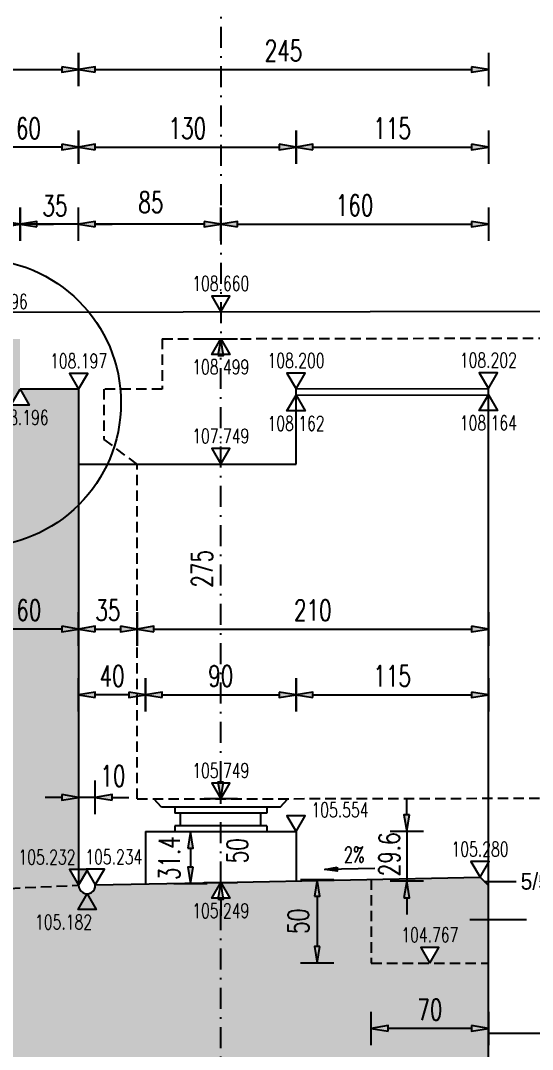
# Model space of a CAD drawing. Extents: x 4294 to 9958, y 64482 to 68154.
# Drawn here: x 7228 to 7534, y 67177 to 67792 of the extents above; entities that cross this region are included whole.
import ezdxf
from ezdxf.enums import TextEntityAlignment as Align

# ---------------------------------------------------------------- set-up
doc = ezdxf.new("R2010")
doc.units = 0
doc.header["$LTSCALE"] = 50
doc.header["$PDMODE"] = 34
doc.header["$PDSIZE"] = 5
doc.linetypes.add('CENTER', pattern=[0.47, 0.25, -0.1, 0.02, -0.1])
doc.linetypes.add('HIDDEN2', pattern=[0.1875, 0.125, -0.0625])
doc.layers.get('DEFPOINTS').update_dxf_attribs({"linetype": 'CONTINUOUS'})
for name, color, linetype in [('BETON', 7, 'CONTINUOUS'), ('BETON tan', 40, 'CONTINUOUS'), ('BETON TANKO', 40, 'CONTINUOUS'), ('KOTE', 4, 'CONTINUOUS'), ('Ležajevi', 9, 'CONTINUOUS'), ('NEVIDLJIVO', 9, 'HIDDEN2'), ('OSI', 2, 'CENTER'), ('POM', 9, 'CONTINUOUS'), ('TANKO', 8, 'CONTINUOUS'), ('TEKST', 7, 'CONTINUOUS')]:
    doc.layers.add(name, color=color, linetype=linetype)
doc.styles.add('KOTE', font='romans.shx', dxfattribs={"width": 0.7})
doc.styles.get("Standard").update_dxf_attribs({"font": 'romans.shx', "width": 0.9})
doc.dimstyles.new('M50', dxfattribs={"dimscale": 100, "dimtxt": 0.125, "dimasz": 0.1, "dimexe": 0.4, "dimexo": 2, "dimgap": 0.05, "dimtad": 1, "dimdec": 1, "dimrnd": 0.01, "dimdsep": 46, "dimtxsty": 'KOTE', "dimblk1": 'S', "dimblk2": 'S', "dimsah": 1, "dimcen": 0.4, "dimdle": 0.4, "dimse1": 1, "dimse2": 1, "dimclrd": 8, "dimclre": 251, "dimclrt": 4, "dimadec": 0, "dimazin": 0, "dimtfac": 1, "dimtdec": 1, "dimtmove": 2, "dimatfit": 3, "dimldrblk": 'S', "dimfxl": 0, "dimtvp": 1, "dimtolj": 1, "dimtzin": 4, "dimarcsym": 0})

# ---------------------------------------------------------------- blocks, each defined once
blk = doc.blocks.new('S')
at = {"layer": 'KOTE', "color": 9}
blk.add_line((0, 1), (0, -1), dxfattribs=at)
blk.add_lwpolyline([(-1, 0.167), (-1, -0.167), (0, 0)], close=True, dxfattribs=at)
at = {"layer": 'KOTE', "color": 9, "linetype": 'ByBlock'}
blk.add_solid([(-1, 0.167), (-1, -0.167), (0, 0)], dxfattribs=at)
blk = doc.blocks.new('*D230')
at = {"layer": 'DEFPOINTS', "color": 0}
for p in [(7347.55, 67327.07), (7447.55, 67027.07), (7702.31, 67027.07)]:
    blk.add_point(p, dxfattribs=at)
at = {"layer": 'POM', "color": 8, "lineweight": -2}
blk.add_line((7702.31, 67317.07), (7702.31, 67037.07), dxfattribs=at)
at = {"layer": 'POM', "color": 8, "lineweight": -2, "xscale": 10, "yscale": 10, "zscale": 10}
for p, rotation in [((7702.31, 67327.07), 90), ((7702.31, 67027.07), 270)]:
    blk.add_blockref('S', p, dxfattribs=dict(at, rotation=rotation))
at = {"layer": 'POM', "color": 4, "insert": (7691.06, 67177.07), "char_height": 12.5, "attachment_point": 5, "rotation": 90, "style": 'KOTE'}
blk.add_mtext('\\A1;300', dxfattribs=at)
blk = doc.blocks.new('*D353')
at = {"layer": 'DEFPOINTS', "color": 0}
for p in [(7502.55, 67280.17), (7746.75, 67280.17), (7607.55, 67187.07)]:
    blk.add_point(p, dxfattribs=at)
at = {"layer": 'POM', "color": 8, "lineweight": -2}
blk.add_line((7746.75, 67197.07), (7746.75, 67270.17), dxfattribs=at)
at = {"layer": 'POM', "color": 8, "lineweight": -2, "xscale": 10, "yscale": 10, "zscale": 10}
for p, rotation in [((7746.75, 67280.17), 90), ((7746.75, 67187.07), 270)]:
    blk.add_blockref('S', p, dxfattribs=dict(at, rotation=rotation))
at = {"layer": 'POM', "color": 4, "insert": (7735.5, 67233.62), "char_height": 12.5, "attachment_point": 5, "rotation": 90, "style": 'KOTE'}
blk.add_mtext('\\A1;93.1', dxfattribs=at)
blk = doc.blocks.new('*D354')
at = {"layer": 'DEFPOINTS', "color": 0}
for p in [(7507.55, 67568.59), (7746.75, 67568.59), (7502.55, 67280.17)]:
    blk.add_point(p, dxfattribs=at)
at = {"layer": 'POM', "color": 8, "lineweight": -2}
blk.add_line((7746.75, 67290.17), (7746.75, 67558.59), dxfattribs=at)
at = {"layer": 'POM', "color": 8, "lineweight": -2, "xscale": 10, "yscale": 10, "zscale": 10}
for p, rotation in [((7746.75, 67568.59), 90), ((7746.75, 67280.17), 270)]:
    blk.add_blockref('S', p, dxfattribs=dict(at, rotation=rotation))
at = {"layer": 'POM', "color": 4, "insert": (7735.5, 67424.38), "char_height": 12.5, "attachment_point": 5, "rotation": 90, "style": 'KOTE'}
blk.add_mtext('\\A1;288.4', dxfattribs=at)
blk = doc.blocks.new('*D355')
at = {"layer": 'DEFPOINTS', "color": 0}
for p in [(7507.55, 67572.39), (7746.75, 67572.39), (7507.55, 67568.59)]:
    blk.add_point(p, dxfattribs=at)
at = {"layer": 'POM', "color": 8, "lineweight": -2}
for p, q in [((7746.75, 67582.39), (7746.75, 67592.39)), ((7746.75, 67568.59), (7746.75, 67572.39)), ((7746.75, 67558.59), (7746.75, 67548.59))]:
    blk.add_line(p, q, dxfattribs=at)
at = {"layer": 'POM', "color": 8, "lineweight": -2, "xscale": 10, "yscale": 10, "zscale": 10}
for p, rotation in [((7746.75, 67572.39), 270), ((7746.75, 67568.59), 90)]:
    blk.add_blockref('S', p, dxfattribs=dict(at, rotation=rotation))
at = {"layer": 'POM', "color": 4, "insert": (7727.78, 67565.95), "char_height": 12.5, "attachment_point": 5, "rotation": 90, "style": 'KOTE'}
blk.add_mtext('\\A1;3.8', dxfattribs=at)
blk = doc.blocks.new('*D356')
at = {"layer": 'DEFPOINTS', "color": 0}
for p in [(7392.55, 67527.07), (7702.31, 67527.07), (7347.55, 67327.07)]:
    blk.add_point(p, dxfattribs=at)
at = {"layer": 'POM', "color": 8, "lineweight": -2}
blk.add_line((7702.31, 67337.07), (7702.31, 67517.07), dxfattribs=at)
at = {"layer": 'POM', "color": 8, "lineweight": -2, "xscale": 10, "yscale": 10, "zscale": 10}
for p, rotation in [((7702.31, 67527.07), 90), ((7702.31, 67327.07), 270)]:
    blk.add_blockref('S', p, dxfattribs=dict(at, rotation=rotation))
at = {"layer": 'POM', "color": 4, "insert": (7691.06, 67427.07), "char_height": 12.5, "attachment_point": 5, "rotation": 90, "style": 'KOTE'}
blk.add_mtext('\\A1;200', dxfattribs=at)
blk = doc.blocks.new('*D357')
at = {"layer": 'DEFPOINTS', "color": 0}
for p in [(7392.55, 67568.36), (7702.31, 67568.36), (7392.55, 67527.07)]:
    blk.add_point(p, dxfattribs=at)
at = {"layer": 'POM', "color": 8, "lineweight": -2}
blk.add_line((7702.31, 67537.07), (7702.31, 67558.36), dxfattribs=at)
at = {"layer": 'POM', "color": 8, "lineweight": -2, "xscale": 10, "yscale": 10, "zscale": 10}
for p, rotation in [((7702.31, 67568.36), 90), ((7702.31, 67527.07), 270)]:
    blk.add_blockref('S', p, dxfattribs=dict(at, rotation=rotation))
at = {"layer": 'POM', "color": 4, "insert": (7691.06, 67547.72), "char_height": 12.5, "attachment_point": 5, "rotation": 90, "style": 'KOTE'}
blk.add_mtext('\\A1;41.3', dxfattribs=at)
blk = doc.blocks.new('*D358')
at = {"layer": 'DEFPOINTS', "color": 0}
for p in [(7392.55, 67572.16), (7702.31, 67572.16), (7392.55, 67568.36)]:
    blk.add_point(p, dxfattribs=at)
at = {"layer": 'POM', "color": 8, "lineweight": -2}
for p, q in [((7702.31, 67582.16), (7702.31, 67592.16)), ((7702.31, 67568.36), (7702.31, 67572.16)), ((7702.31, 67558.36), (7702.31, 67548.36))]:
    blk.add_line(p, q, dxfattribs=at)
at = {"layer": 'POM', "color": 8, "lineweight": -2, "xscale": 10, "yscale": 10, "zscale": 10}
for p, rotation in [((7702.31, 67572.16), 270), ((7702.31, 67568.36), 90)]:
    blk.add_blockref('S', p, dxfattribs=dict(at, rotation=rotation))
at = {"layer": 'POM', "color": 4, "insert": (7690.08, 67587.06), "char_height": 12.5, "attachment_point": 5, "rotation": 90, "style": 'KOTE'}
blk.add_mtext('\\A1;3.8', dxfattribs=at)
blk = doc.blocks.new('*D359')
at = {"layer": 'DEFPOINTS', "color": 0}
for p in [(7507.55, 67572.39), (7792.88, 67572.39), (7502.55, 67280.17)]:
    blk.add_point(p, dxfattribs=at)
at = {"layer": 'POM', "color": 8, "lineweight": -2}
blk.add_line((7792.88, 67290.17), (7792.88, 67562.39), dxfattribs=at)
at = {"layer": 'POM', "color": 8, "lineweight": -2, "xscale": 10, "yscale": 10, "zscale": 10}
for p, rotation in [((7792.88, 67572.39), 90), ((7792.88, 67280.17), 270)]:
    blk.add_blockref('S', p, dxfattribs=dict(at, rotation=rotation))
at = {"layer": 'POM', "color": 4, "insert": (7781.63, 67426.28), "char_height": 12.5, "attachment_point": 5, "rotation": 90, "style": 'KOTE'}
blk.add_mtext('\\A1;292.2', dxfattribs=at)
blk = doc.blocks.new('*D360')
at = {"layer": 'DEFPOINTS', "color": 0}
for p in [(7502.55, 67280.17), (7607.55, 66637.07), (7792.88, 66637.07)]:
    blk.add_point(p, dxfattribs=at)
at = {"layer": 'POM', "color": 8, "lineweight": -2}
blk.add_line((7792.88, 67270.17), (7792.88, 66647.07), dxfattribs=at)
at = {"layer": 'POM', "color": 8, "lineweight": -2, "xscale": 10, "yscale": 10, "zscale": 10}
for p, rotation in [((7792.88, 67280.17), 90), ((7792.88, 66637.07), 270)]:
    blk.add_blockref('S', p, dxfattribs=dict(at, rotation=rotation))
at = {"layer": 'POM', "color": 4, "insert": (7781.63, 66958.62), "char_height": 12.5, "attachment_point": 5, "rotation": 90, "style": 'KOTE'}
blk.add_mtext('\\A1;643.1', dxfattribs=at)
blk = doc.blocks.new('*D361')
at = {"layer": 'DEFPOINTS', "color": 0}
for p in [(7502.55, 67280.17), (7657.49, 67280.17), (7447.55, 67027.07)]:
    blk.add_point(p, dxfattribs=at)
at = {"layer": 'POM', "color": 8, "lineweight": -2}
blk.add_line((7657.49, 67037.07), (7657.49, 67270.17), dxfattribs=at)
at = {"layer": 'POM', "color": 8, "lineweight": -2, "xscale": 10, "yscale": 10, "zscale": 10}
for p, rotation in [((7657.49, 67280.17), 90), ((7657.49, 67027.07), 270)]:
    blk.add_blockref('S', p, dxfattribs=dict(at, rotation=rotation))
at = {"layer": 'POM', "color": 4, "insert": (7646.24, 67153.62), "char_height": 12.5, "attachment_point": 5, "rotation": 90, "style": 'KOTE'}
blk.add_mtext('\\A1;253.1', dxfattribs=at)
blk = doc.blocks.new('*D427')
at = {"layer": 'DEFPOINTS', "color": 0}
for p in [(7227.55, 67670.53), (7227.55, 67601.83), (7262.55, 67571.9)]:
    blk.add_point(p, dxfattribs=at)
at = {"layer": 'POM', "color": 8, "lineweight": -2}
for p, q in [((7217.55, 67670.53), (7207.55, 67670.53)), ((7262.55, 67670.53), (7227.55, 67670.53)), ((7272.55, 67670.53), (7282.55, 67670.53))]:
    blk.add_line(p, q, dxfattribs=at)
at = {"layer": 'POM', "color": 8, "lineweight": -2, "xscale": 10, "yscale": 10, "zscale": 10}
blk.add_blockref('S', (7227.55, 67670.53), dxfattribs=at)
at = {"layer": 'POM', "color": 8, "lineweight": -2, "xscale": 10, "yscale": 10, "zscale": 10, "rotation": 180}
blk.add_blockref('S', (7262.55, 67670.53), dxfattribs=at)
at = {"layer": 'POM', "color": 4, "insert": (7248.38, 67681.52), "char_height": 12.5, "attachment_point": 5, "style": 'KOTE'}
blk.add_mtext('\\A1;35', dxfattribs=at)
blk = doc.blocks.new('*D428')
at = {"layer": 'DEFPOINTS', "color": 0}
for p in [(7202.55, 67670.53), (7202.55, 67601.78), (7227.55, 67601.83)]:
    blk.add_point(p, dxfattribs=at)
at = {"layer": 'POM', "color": 8, "lineweight": -2}
for p, q in [((7192.55, 67670.53), (7182.55, 67670.53)), ((7227.55, 67670.53), (7202.55, 67670.53)), ((7237.55, 67670.53), (7247.55, 67670.53))]:
    blk.add_line(p, q, dxfattribs=at)
at = {"layer": 'POM', "color": 8, "lineweight": -2, "xscale": 10, "yscale": 10, "zscale": 10}
blk.add_blockref('S', (7202.55, 67670.53), dxfattribs=at)
at = {"layer": 'POM', "color": 8, "lineweight": -2, "xscale": 10, "yscale": 10, "zscale": 10, "rotation": 180}
blk.add_blockref('S', (7227.55, 67670.53), dxfattribs=at)
at = {"layer": 'POM', "color": 4, "insert": (7215.15, 67682.26), "char_height": 12.5, "attachment_point": 5, "style": 'KOTE'}
blk.add_mtext('\\A1;25', dxfattribs=at)
blk = doc.blocks.new('*D430')
at = {"layer": 'DEFPOINTS', "color": 0}
for p in [(7202.55, 67716.6), (7202.55, 67601.78), (7262.55, 67571.9)]:
    blk.add_point(p, dxfattribs=at)
at = {"layer": 'POM', "color": 8, "lineweight": -2}
blk.add_line((7252.55, 67716.6), (7212.55, 67716.6), dxfattribs=at)
at = {"layer": 'POM', "color": 8, "lineweight": -2, "xscale": 10, "yscale": 10, "zscale": 10, "rotation": 180}
blk.add_blockref('S', (7202.55, 67716.6), dxfattribs=at)
at = {"layer": 'POM', "color": 8, "lineweight": -2, "xscale": 10, "yscale": 10, "zscale": 10}
blk.add_blockref('S', (7262.55, 67716.6), dxfattribs=at)
at = {"layer": 'POM', "color": 4, "insert": (7232.55, 67727.85), "char_height": 12.5, "attachment_point": 5, "style": 'KOTE'}
blk.add_mtext('\\A1;60', dxfattribs=at)
blk = doc.blocks.new('*D431')
at = {"layer": 'DEFPOINTS', "color": 0}
for p in [(7262.55, 67670.53), (7347.55, 67654.67), (7262.55, 67571.9)]:
    blk.add_point(p, dxfattribs=at)
at = {"layer": 'POM', "color": 8, "lineweight": -2}
blk.add_line((7337.55, 67670.53), (7272.55, 67670.53), dxfattribs=at)
at = {"layer": 'POM', "color": 8, "lineweight": -2, "xscale": 10, "yscale": 10, "zscale": 10, "rotation": 180}
blk.add_blockref('S', (7262.55, 67670.53), dxfattribs=at)
at = {"layer": 'POM', "color": 8, "lineweight": -2, "xscale": 10, "yscale": 10, "zscale": 10}
blk.add_blockref('S', (7347.55, 67670.53), dxfattribs=at)
at = {"layer": 'POM', "color": 4, "insert": (7305.76, 67683.65), "char_height": 12.5, "attachment_point": 5, "style": 'KOTE'}
blk.add_mtext('\\A1;85', dxfattribs=at)
blk = doc.blocks.new('STR')
at = {"layer": 'KOTE', "color": 9}
blk.add_lwpolyline([(-1, 0.167), (-1, -0.167), (0, 0)], close=True, dxfattribs=at)
at = {"layer": 'KOTE', "color": 9, "linetype": 'ByBlock'}
blk.add_solid([(-1, 0.167), (-1, -0.167), (0, 0)], dxfattribs=at)
blk = doc.blocks.new('*D439')
at = {"layer": 'DEFPOINTS', "color": 0}
for p in [(7202.55, 67451.09), (7202.55, 67428.56), (7262.55, 67428.56)]:
    blk.add_point(p, dxfattribs=at)
at = {"layer": 'POM', "color": 8, "lineweight": -2}
blk.add_line((7252.55, 67428.56), (7212.55, 67428.56), dxfattribs=at)
at = {"layer": 'POM', "color": 8, "lineweight": -2, "xscale": 10, "yscale": 10, "zscale": 10, "rotation": 180}
blk.add_blockref('S', (7202.55, 67428.56), dxfattribs=at)
at = {"layer": 'POM', "color": 8, "lineweight": -2, "xscale": 10, "yscale": 10, "zscale": 10}
blk.add_blockref('S', (7262.55, 67428.56), dxfattribs=at)
at = {"layer": 'POM', "color": 4, "insert": (7232.79, 67439.83), "char_height": 12.5, "attachment_point": 5, "style": 'KOTE'}
blk.add_mtext('\\A1;60', dxfattribs=at)
blk = doc.blocks.new('*D452')
at = {"layer": 'DEFPOINTS', "color": 0}
for p in [(7347.55, 67277.07), (7347.55, 67277.07), (7347.55, 67027.07)]:
    blk.add_point(p, dxfattribs=at)
at = {"layer": 'OSI', "color": 8, "lineweight": -2}
blk.add_line((7347.55, 67037.07), (7347.55, 67267.07), dxfattribs=at)
at = {"layer": 'OSI', "color": 8, "lineweight": -2, "xscale": 10, "yscale": 10, "zscale": 10}
for p, rotation in [((7347.55, 67277.07), 90), ((7347.55, 67027.07), 270)]:
    blk.add_blockref('S', p, dxfattribs=dict(at, rotation=rotation))
at = {"layer": 'OSI', "color": 4, "insert": (7336.3, 67152.07), "char_height": 12.5, "attachment_point": 5, "rotation": 90, "style": 'KOTE'}
blk.add_mtext('\\A1;250', dxfattribs=at)
blk = doc.blocks.new('*D453')
at = {"layer": 'DEFPOINTS', "color": 0}
for p in [(7347.55, 67327.07), (7347.55, 67327.07), (7347.55, 67277.07)]:
    blk.add_point(p, dxfattribs=at)
at = {"layer": 'OSI', "color": 8, "lineweight": -2}
for p, q in [((7347.55, 67337.07), (7347.55, 67347.07)), ((7347.55, 67277.07), (7347.55, 67327.07)), ((7347.55, 67267.07), (7347.55, 67257.07))]:
    blk.add_line(p, q, dxfattribs=at)
at = {"layer": 'OSI', "color": 8, "lineweight": -2, "xscale": 10, "yscale": 10, "zscale": 10}
for p, rotation in [((7347.55, 67327.07), 270), ((7347.55, 67277.07), 90)]:
    blk.add_blockref('S', p, dxfattribs=dict(at, rotation=rotation))
at = {"layer": 'OSI', "color": 4, "insert": (7357.4, 67296.04), "char_height": 12.5, "attachment_point": 5, "rotation": 90, "style": 'KOTE'}
blk.add_mtext('\\A1;50', dxfattribs=at)
blk = doc.blocks.new('*D454')
at = {"layer": 'DEFPOINTS', "color": 0}
for p in [(7347.55, 67602.07), (7347.55, 67602.07), (7347.55, 67327.07)]:
    blk.add_point(p, dxfattribs=at)
at = {"layer": 'OSI', "color": 8, "lineweight": -2}
blk.add_line((7347.55, 67337.07), (7347.55, 67592.07), dxfattribs=at)
at = {"layer": 'OSI', "color": 8, "lineweight": -2, "xscale": 10, "yscale": 10, "zscale": 10}
for p, rotation in [((7347.55, 67602.07), 90), ((7347.55, 67327.07), 270)]:
    blk.add_blockref('S', p, dxfattribs=dict(at, rotation=rotation))
at = {"layer": 'OSI', "color": 4, "insert": (7336.3, 67464.57), "char_height": 12.5, "attachment_point": 5, "rotation": 90, "style": 'KOTE'}
blk.add_mtext('\\A1;275', dxfattribs=at)
blk = doc.blocks.new('*D516')
at = {"layer": 'DEFPOINTS', "color": 0}
for p in [(7392.55, 67716.6), (7262.55, 67571.9), (7392.55, 67572.16)]:
    blk.add_point(p, dxfattribs=at)
at = {"layer": 'POM', "color": 8, "lineweight": -2}
blk.add_line((7272.55, 67716.6), (7382.55, 67716.6), dxfattribs=at)
at = {"layer": 'POM', "color": 8, "lineweight": -2, "xscale": 10, "yscale": 10, "zscale": 10, "rotation": 180}
blk.add_blockref('S', (7262.55, 67716.6), dxfattribs=at)
at = {"layer": 'POM', "color": 8, "lineweight": -2, "xscale": 10, "yscale": 10, "zscale": 10}
blk.add_blockref('S', (7392.55, 67716.6), dxfattribs=at)
at = {"layer": 'POM', "color": 4, "insert": (7327.55, 67727.85), "char_height": 12.5, "attachment_point": 5, "style": 'KOTE'}
blk.add_mtext('\\A1;130', dxfattribs=at)
blk = doc.blocks.new('*D517')
at = {"layer": 'DEFPOINTS', "color": 0}
for p in [(7507.55, 67716.6), (7392.55, 67572.16), (7507.55, 67572.39)]:
    blk.add_point(p, dxfattribs=at)
at = {"layer": 'POM', "color": 8, "lineweight": -2}
blk.add_line((7402.55, 67716.6), (7497.55, 67716.6), dxfattribs=at)
at = {"layer": 'POM', "color": 8, "lineweight": -2, "xscale": 10, "yscale": 10, "zscale": 10, "rotation": 180}
blk.add_blockref('S', (7392.55, 67716.6), dxfattribs=at)
at = {"layer": 'POM', "color": 8, "lineweight": -2, "xscale": 10, "yscale": 10, "zscale": 10}
blk.add_blockref('S', (7507.55, 67716.6), dxfattribs=at)
at = {"layer": 'POM', "color": 4, "insert": (7450.05, 67727.85), "char_height": 12.5, "attachment_point": 5, "style": 'KOTE'}
blk.add_mtext('\\A1;115', dxfattribs=at)
blk = doc.blocks.new('*D518')
at = {"layer": 'DEFPOINTS', "color": 0}
for p in [(7507.55, 67670.53), (7347.55, 67654.67), (7507.55, 67572.39)]:
    blk.add_point(p, dxfattribs=at)
at = {"layer": 'POM', "color": 8, "lineweight": -2}
blk.add_line((7357.55, 67670.53), (7497.55, 67670.53), dxfattribs=at)
at = {"layer": 'POM', "color": 8, "lineweight": -2, "xscale": 10, "yscale": 10, "zscale": 10, "rotation": 180}
blk.add_blockref('S', (7347.55, 67670.53), dxfattribs=at)
at = {"layer": 'POM', "color": 8, "lineweight": -2, "xscale": 10, "yscale": 10, "zscale": 10}
blk.add_blockref('S', (7507.55, 67670.53), dxfattribs=at)
at = {"layer": 'POM', "color": 4, "insert": (7427.55, 67681.78), "char_height": 12.5, "attachment_point": 5, "style": 'KOTE'}
blk.add_mtext('\\A1;160', dxfattribs=at)
blk = doc.blocks.new('*D519')
at = {"layer": 'DEFPOINTS', "color": 0}
for p in [(7262.55, 67763.01), (7262.55, 67571.9), (6522.55, 67516.8)]:
    blk.add_point(p, dxfattribs=at)
at = {"layer": 'POM', "color": 8, "lineweight": -2}
blk.add_line((6532.55, 67763.01), (7252.55, 67763.01), dxfattribs=at)
at = {"layer": 'POM', "color": 8, "lineweight": -2, "xscale": 10, "yscale": 10, "zscale": 10, "rotation": 180}
blk.add_blockref('S', (6522.55, 67763.01), dxfattribs=at)
at = {"layer": 'POM', "color": 8, "lineweight": -2, "xscale": 10, "yscale": 10, "zscale": 10}
blk.add_blockref('S', (7262.55, 67763.01), dxfattribs=at)
at = {"layer": 'POM', "color": 4, "insert": (6892.55, 67774.26), "char_height": 12.5, "attachment_point": 5, "style": 'KOTE'}
blk.add_mtext('\\A1;740', dxfattribs=at)
blk = doc.blocks.new('*D520')
at = {"layer": 'DEFPOINTS', "color": 0}
for p in [(7507.55, 67763.01), (7262.55, 67571.9), (7507.55, 67572.39)]:
    blk.add_point(p, dxfattribs=at)
at = {"layer": 'POM', "color": 8, "lineweight": -2}
blk.add_line((7272.55, 67763.01), (7497.55, 67763.01), dxfattribs=at)
at = {"layer": 'POM', "color": 8, "lineweight": -2, "xscale": 10, "yscale": 10, "zscale": 10, "rotation": 180}
blk.add_blockref('S', (7262.55, 67763.01), dxfattribs=at)
at = {"layer": 'POM', "color": 8, "lineweight": -2, "xscale": 10, "yscale": 10, "zscale": 10}
blk.add_blockref('S', (7507.55, 67763.01), dxfattribs=at)
at = {"layer": 'POM', "color": 4, "insert": (7385.05, 67774.26), "char_height": 12.5, "attachment_point": 5, "style": 'KOTE'}
blk.add_mtext('\\A1;245', dxfattribs=at)
blk = doc.blocks.new('*D521')
at = {"layer": 'DEFPOINTS', "color": 0}
for p in [(7507.55, 67809.83), (6822.55, 67601.02), (7507.55, 67572.39)]:
    blk.add_point(p, dxfattribs=at)
at = {"layer": 'POM', "color": 8, "lineweight": -2}
blk.add_line((6832.55, 67809.83), (7497.55, 67809.83), dxfattribs=at)
at = {"layer": 'POM', "color": 8, "lineweight": -2, "xscale": 10, "yscale": 10, "zscale": 10, "rotation": 180}
blk.add_blockref('S', (6822.55, 67809.83), dxfattribs=at)
at = {"layer": 'POM', "color": 8, "lineweight": -2, "xscale": 10, "yscale": 10, "zscale": 10}
blk.add_blockref('S', (7507.55, 67809.83), dxfattribs=at)
at = {"layer": 'POM', "color": 4, "insert": (7165.05, 67821.08), "char_height": 12.5, "attachment_point": 5, "style": 'KOTE'}
blk.add_mtext('\\A1;685', dxfattribs=at)
blk = doc.blocks.new('*D580')
at = {"layer": 'BETON tan', "color": 8, "lineweight": -2}
blk.add_line((7272.55, 67428.56), (7287.55, 67428.56), dxfattribs=at)
at = {"layer": 'DEFPOINTS', "color": 0}
for p in [(7262.55, 67428.56), (7297.55, 67429.3), (7297.55, 67428.56)]:
    blk.add_point(p, dxfattribs=at)
at = {"layer": 'BETON tan', "color": 8, "lineweight": -2, "xscale": 10, "yscale": 10, "zscale": 10, "rotation": 180}
blk.add_blockref('S', (7262.55, 67428.56), dxfattribs=at)
at = {"layer": 'BETON tan', "color": 8, "lineweight": -2, "xscale": 10, "yscale": 10, "zscale": 10}
blk.add_blockref('S', (7297.55, 67428.56), dxfattribs=at)
at = {"layer": 'BETON tan', "color": 4, "insert": (7280.05, 67439.81), "char_height": 12.5, "attachment_point": 5, "style": 'KOTE'}
blk.add_mtext('\\A1;35', dxfattribs=at)
blk = doc.blocks.new('*D582')
at = {"layer": 'DEFPOINTS', "color": 0}
for p in [(7507.55, 67856.64), (7507.55, 67572.39), (6522.55, 67516.8)]:
    blk.add_point(p, dxfattribs=at)
at = {"layer": 'POM', "color": 8, "lineweight": -2}
blk.add_line((6532.55, 67856.64), (7497.55, 67856.64), dxfattribs=at)
at = {"layer": 'POM', "color": 8, "lineweight": -2, "xscale": 10, "yscale": 10, "zscale": 10, "rotation": 180}
blk.add_blockref('S', (6522.55, 67856.64), dxfattribs=at)
at = {"layer": 'POM', "color": 8, "lineweight": -2, "xscale": 10, "yscale": 10, "zscale": 10}
blk.add_blockref('S', (7507.55, 67856.64), dxfattribs=at)
at = {"layer": 'POM', "color": 4, "insert": (7015.05, 67867.89), "char_height": 12.5, "attachment_point": 5, "style": 'KOTE'}
blk.add_mtext('\\A1;985', dxfattribs=at)
blk = doc.blocks.new('*D585')
at = {"layer": 'BETON tan', "color": 8, "lineweight": -2}
blk.add_line((7405.2, 67268.87), (7405.2, 67238.87), dxfattribs=at)
at = {"layer": 'DEFPOINTS', "color": 0}
for p in [(7437.55, 67278.87), (7405.2, 67228.87), (7437.55, 67228.87)]:
    blk.add_point(p, dxfattribs=at)
at = {"layer": 'BETON tan', "color": 8, "lineweight": -2, "xscale": 10, "yscale": 10, "zscale": 10}
for p, rotation in [((7405.2, 67278.87), 90), ((7405.2, 67228.87), 270)]:
    blk.add_blockref('S', p, dxfattribs=dict(at, rotation=rotation))
at = {"layer": 'BETON tan', "color": 4, "insert": (7393.95, 67253.87), "char_height": 12.5, "attachment_point": 5, "rotation": 90, "style": 'KOTE'}
blk.add_mtext('\\A1;50', dxfattribs=at)
blk = doc.blocks.new('*D586')
at = {"layer": 'BETON tan', "color": 8, "lineweight": -2}
blk.add_line((7497.55, 67189.82), (7447.55, 67189.82), dxfattribs=at)
at = {"layer": 'DEFPOINTS', "color": 0}
for p in [(7437.55, 67228.87), (7507.55, 67228.87), (7437.55, 67189.82)]:
    blk.add_point(p, dxfattribs=at)
at = {"layer": 'BETON tan', "color": 8, "lineweight": -2, "xscale": 10, "yscale": 10, "zscale": 10, "rotation": 180}
blk.add_blockref('S', (7437.55, 67189.82), dxfattribs=at)
at = {"layer": 'BETON tan', "color": 8, "lineweight": -2, "xscale": 10, "yscale": 10, "zscale": 10}
blk.add_blockref('S', (7507.55, 67189.82), dxfattribs=at)
at = {"layer": 'BETON tan', "color": 4, "insert": (7472.55, 67201.07), "char_height": 12.5, "attachment_point": 5, "style": 'KOTE'}
blk.add_mtext('\\A1;70', dxfattribs=at)
blk = doc.blocks.new('*D587')
at = {"layer": 'BETON tan', "color": 8, "lineweight": -2}
blk.add_line((7312.55, 67389.21), (7382.55, 67389.21), dxfattribs=at)
at = {"layer": 'DEFPOINTS', "color": 0}
for p in [(7392.55, 67389.21), (7302.55, 67307.57), (7392.55, 67307.57)]:
    blk.add_point(p, dxfattribs=at)
at = {"layer": 'BETON tan', "color": 8, "lineweight": -2, "xscale": 10, "yscale": 10, "zscale": 10, "rotation": 180}
blk.add_blockref('S', (7302.55, 67389.21), dxfattribs=at)
at = {"layer": 'BETON tan', "color": 8, "lineweight": -2, "xscale": 10, "yscale": 10, "zscale": 10}
blk.add_blockref('S', (7392.55, 67389.21), dxfattribs=at)
at = {"layer": 'BETON tan', "color": 4, "insert": (7347.55, 67400.46), "char_height": 12.5, "attachment_point": 5, "style": 'KOTE'}
blk.add_mtext('\\A1;90', dxfattribs=at)
blk = doc.blocks.new('*D588')
at = {"layer": 'BETON tan', "color": 8, "lineweight": -2}
blk.add_line((7307.55, 67428.56), (7497.55, 67428.56), dxfattribs=at)
at = {"layer": 'DEFPOINTS', "color": 0}
for p in [(7507.55, 67428.56), (7297.55, 67404.5), (7507.55, 67363.61)]:
    blk.add_point(p, dxfattribs=at)
at = {"layer": 'BETON tan', "color": 8, "lineweight": -2, "xscale": 10, "yscale": 10, "zscale": 10, "rotation": 180}
blk.add_blockref('S', (7297.55, 67428.56), dxfattribs=at)
at = {"layer": 'BETON tan', "color": 8, "lineweight": -2, "xscale": 10, "yscale": 10, "zscale": 10}
blk.add_blockref('S', (7507.55, 67428.56), dxfattribs=at)
at = {"layer": 'BETON tan', "color": 4, "insert": (7402.55, 67439.81), "char_height": 12.5, "attachment_point": 5, "style": 'KOTE'}
blk.add_mtext('\\A1;210', dxfattribs=at)
blk = doc.blocks.new('*D617')
at = {"layer": 'BETON tan', "color": 8, "lineweight": -2}
for p, q in [((7252.56, 67327.95), (7242.56, 67327.95)), ((7272.55, 67327.95), (7262.56, 67327.95)), ((7282.55, 67327.95), (7292.55, 67327.95))]:
    blk.add_line(p, q, dxfattribs=at)
at = {"layer": 'DEFPOINTS', "color": 0}
for p in [(7262.56, 67327.95), (7262.56, 67275.17), (7272.55, 67275.57)]:
    blk.add_point(p, dxfattribs=at)
at = {"layer": 'BETON tan', "color": 8, "lineweight": -2, "xscale": 10, "yscale": 10, "zscale": 10}
blk.add_blockref('S', (7262.56, 67327.95), dxfattribs=at)
at = {"layer": 'BETON tan', "color": 8, "lineweight": -2, "xscale": 10, "yscale": 10, "zscale": 10, "rotation": 180}
blk.add_blockref('S', (7272.55, 67327.95), dxfattribs=at)
at = {"layer": 'BETON tan', "color": 4, "insert": (7283.08, 67340.66), "char_height": 12.5, "attachment_point": 5, "style": 'KOTE'}
blk.add_mtext('\\A1;10', dxfattribs=at)
blk = doc.blocks.new('GKOT')
at = {"layer": 'TANKO'}
blk.add_lwpolyline([(0, 0), (0.155, 0.268), (-0.155, 0.268)], close=True, dxfattribs=at)
at = {"layer": 'KOTE', "style": 'KOTE', "width": 0.7}
blk.add_attdef('KOTA', text='', height=0.25, dxfattribs=at).set_placement((0, 0.482), align=Align.MIDDLE)
blk = doc.blocks.new('dKOT')
at = {"layer": 'TANKO'}
blk.add_lwpolyline([(0, 0), (0.155, -0.268), (-0.155, -0.268)], close=True, dxfattribs=at)
at = {"layer": 'KOTE', "style": 'KOTE', "width": 0.7}
blk.add_attdef('KOTA', text='', height=0.25, dxfattribs=at).set_placement((0, -0.482), align=Align.MIDDLE)
blk = doc.blocks.new('*D671')
at = {"layer": 'BETON tan', "color": 8, "lineweight": -2}
blk.add_line((7292.55, 67389.21), (7272.55, 67389.21), dxfattribs=at)
at = {"layer": 'DEFPOINTS', "color": 0}
for p in [(7262.55, 67389.21), (7262.55, 67376.8), (7302.55, 67307.57)]:
    blk.add_point(p, dxfattribs=at)
at = {"layer": 'BETON tan', "color": 8, "lineweight": -2, "xscale": 10, "yscale": 10, "zscale": 10, "rotation": 180}
blk.add_blockref('S', (7262.55, 67389.21), dxfattribs=at)
at = {"layer": 'BETON tan', "color": 8, "lineweight": -2, "xscale": 10, "yscale": 10, "zscale": 10}
blk.add_blockref('S', (7302.55, 67389.21), dxfattribs=at)
at = {"layer": 'BETON tan', "color": 4, "insert": (7282.55, 67400.46), "char_height": 12.5, "attachment_point": 5, "style": 'KOTE'}
blk.add_mtext('\\A1;40', dxfattribs=at)
blk = doc.blocks.new('*D672')
at = {"layer": 'BETON tan', "color": 8, "lineweight": -2}
blk.add_line((7402.55, 67389.21), (7497.55, 67389.21), dxfattribs=at)
at = {"layer": 'DEFPOINTS', "color": 0}
for p in [(7507.55, 67389.5), (7507.55, 67389.21), (7392.55, 67307.57)]:
    blk.add_point(p, dxfattribs=at)
at = {"layer": 'BETON tan', "color": 8, "lineweight": -2, "xscale": 10, "yscale": 10, "zscale": 10, "rotation": 180}
blk.add_blockref('S', (7392.55, 67389.21), dxfattribs=at)
at = {"layer": 'BETON tan', "color": 8, "lineweight": -2, "xscale": 10, "yscale": 10, "zscale": 10}
blk.add_blockref('S', (7507.55, 67389.21), dxfattribs=at)
at = {"layer": 'BETON tan', "color": 4, "insert": (7450.05, 67400.46), "char_height": 12.5, "attachment_point": 5, "style": 'KOTE'}
blk.add_mtext('\\A1;115', dxfattribs=at)
blk = doc.blocks.new('*D680')
at = {"layer": 'BETON tan', "color": 8, "lineweight": -2}
for p, q in [((7458.77, 67317.57), (7458.77, 67327.57)), ((7458.77, 67307.57), (7458.77, 67277.97)), ((7458.77, 67267.97), (7458.77, 67257.97))]:
    blk.add_line(p, q, dxfattribs=at)
at = {"layer": 'DEFPOINTS', "color": 0}
for p in [(7392.55, 67307.57), (7392.55, 67277.97), (7458.77, 67277.97)]:
    blk.add_point(p, dxfattribs=at)
at = {"layer": 'BETON tan', "color": 8, "lineweight": -2, "xscale": 10, "yscale": 10, "zscale": 10}
for p, rotation in [((7458.77, 67307.57), 270), ((7458.77, 67277.97), 90)]:
    blk.add_blockref('S', p, dxfattribs=dict(at, rotation=rotation))
at = {"layer": 'BETON tan', "color": 4, "insert": (7448.27, 67293.91), "char_height": 12.5, "attachment_point": 5, "rotation": 90, "style": 'KOTE'}
blk.add_mtext('\\A1;29.6', dxfattribs=at)
blk = doc.blocks.new('*D681')
at = {"layer": 'BETON tan', "color": 8, "lineweight": -2}
blk.add_line((7329.47, 67297.57), (7329.47, 67286.17), dxfattribs=at)
at = {"layer": 'DEFPOINTS', "color": 0}
for p in [(7302.55, 67307.57), (7302.55, 67276.17), (7329.47, 67276.17)]:
    blk.add_point(p, dxfattribs=at)
at = {"layer": 'BETON tan', "color": 8, "lineweight": -2, "xscale": 10, "yscale": 10, "zscale": 10}
for p, rotation in [((7329.47, 67307.57), 90), ((7329.47, 67276.17), 270)]:
    blk.add_blockref('S', p, dxfattribs=dict(at, rotation=rotation))
at = {"layer": 'BETON tan', "color": 4, "insert": (7316.76, 67291.59), "char_height": 12.5, "attachment_point": 5, "rotation": 90, "style": 'KOTE'}
blk.add_mtext('\\A1;31.4', dxfattribs=at)

msp = doc.modelspace()

# ---------------------------------------------------------------- hatches: boundary and pattern name
at = {"layer": 'BETON tan'}
h = msp.add_hatch(dxfattribs=at)
h.set_pattern_fill('DOTS', color=256, style=0)
edge = h.paths.add_edge_path(flags=16)
edge.add_line((7227.55, 67571.83), (7232.97, 67562.46))
edge.add_line((7232.97, 67562.46), (7222.14, 67562.46))
h.paths.add_polyline_path([(7207.72, 67548.4), (7247.39, 67548.4), (7247.39, 67561.53), (7207.72, 67561.53)], flags=24)
edge = h.paths.add_edge_path()
edge.add_line((7172.55, 67548.78), (7177.97, 67539.41))
edge.add_line((7177.97, 67539.41), (7167.14, 67539.41))
h.paths.add_polyline_path([(7140.41, 67525.35), (7180.08, 67525.35), (7180.08, 67538.48), (7140.41, 67538.48)], flags=9)
edge = h.paths.add_edge_path(flags=16)
edge.add_line((7202.55, 67488.78), (7207.97, 67479.41))
edge.add_line((7207.97, 67479.41), (7197.14, 67479.41))
h.paths.add_polyline_path([(7175.46, 67465.35), (7215.12, 67465.35), (7215.12, 67478.48), (7175.46, 67478.48)], flags=25)
edge = h.paths.add_edge_path()
edge.add_line((7262.55, 67275.37), (7267.97, 67284.75))
edge.add_line((7267.97, 67284.75), (7257.14, 67284.75))
h.paths.add_polyline_path([(7223.8, 67285.68), (7263.47, 67285.68), (7263.47, 67298.8), (7223.8, 67298.8)], flags=9)
h.paths.add_polyline_path([(7202.55, 67551.78), (7202.55, 67601.78), (7227.55, 67601.83), (7227.55, 67571.83), (7262.55, 67571.9), (7262.55, 67275.37), (7202.55, 67272.74), (7202.55, 67488.78), (7172.55, 67518.78), (7172.55, 67541.75), (7172.55, 67548.78)])
h.paths.add_polyline_path([(7222.79, 67449.21), (7242.79, 67449.21), (7242.79, 67430.46), (7222.79, 67430.46)], flags=24)
h = msp.add_hatch(dxfattribs=at)
h.set_pattern_fill('DOTS', color=256, style=0)
h.paths.add_polyline_path([(7123.83, 67269.86), (7124.58, 67027.07), (7304.19, 67027.07), (7262.55, 67275.37)])
edge = h.paths.add_edge_path(flags=16)
edge.add_line((7147.03, 67027.07), (7152.44, 67036.45))
edge.add_line((7152.44, 67036.45), (7141.62, 67036.45))
h.paths.add_polyline_path([(7127.34, 67037.38), (7166.72, 67037.38), (7166.72, 67050.5), (7127.34, 67050.5)], flags=24)
edge = h.paths.add_edge_path(flags=17)
edge.add_line((7267.62, 67270.31), (7273.04, 67260.93))
edge.add_line((7273.04, 67260.93), (7262.21, 67260.93))
h.paths.add_polyline_path([(7233.73, 67246.88), (7273.39, 67246.88), (7273.39, 67260.01), (7233.73, 67260.01)], flags=24)
h.paths.add_polyline_path([(7159.03, 67181.92), (7278.44, 67181.92), (7278.44, 67136.27), (7159.03, 67136.27)], flags=24)
h = msp.add_hatch(dxfattribs=at)
h.set_pattern_fill('DOTS', color=256, style=0)
edge = h.paths.add_edge_path()
edge.add_line((7267.62, 67270.31), (7273.04, 67260.93))
edge.add_line((7273.04, 67260.93), (7262.21, 67260.93))
h.paths.add_polyline_path([(7233.73, 67246.88), (7273.39, 67246.88), (7273.39, 67260.01), (7233.73, 67260.01)], flags=9)
edge = h.paths.add_edge_path()
edge.add_arc((7267.55, 67275.37), 5, 180, 362.29153)
edge.add_line((7272.55, 67275.57), (7304.19, 67027.07))
edge.add_line((7304.19, 67027.07), (7262.55, 67275.37))
h = msp.add_hatch(dxfattribs=at)
h.set_pattern_fill('DOTS', color=256, style=0)
h.paths.add_polyline_path([(7272.55, 67275.57), (7304.19, 67027.07), (7507.55, 67027.07), (7507.55, 67275.27), (7502.55, 67280.17)])
edge = h.paths.add_edge_path(flags=16)
edge.add_line((7347.55, 67277.07), (7352.97, 67267.7))
edge.add_line((7352.97, 67267.7), (7342.14, 67267.7))
h.paths.add_polyline_path([(7327.87, 67253.64), (7367.24, 67253.64), (7367.24, 67266.77), (7327.87, 67266.77)], flags=24)
edge = h.paths.add_edge_path(flags=16)
edge.add_line((7472.55, 67228.87), (7477.97, 67238.25))
edge.add_line((7477.97, 67238.25), (7467.14, 67238.25))
h.paths.add_polyline_path([(7452.72, 67239.18), (7492.39, 67239.18), (7492.39, 67252.3), (7452.72, 67252.3)], flags=24)
edge = h.paths.add_edge_path(flags=16)
edge.add_line((7322.55, 67037.07), (7327.97, 67046.45))
edge.add_line((7327.97, 67046.45), (7317.14, 67046.45))
h.paths.add_polyline_path([(7302.87, 67047.38), (7342.24, 67047.38), (7342.24, 67060.5), (7302.87, 67060.5)], flags=24)
h.paths.add_polyline_path([(7384.58, 67243.66), (7384.58, 67264.08), (7403.33, 67264.08), (7403.33, 67243.66)], flags=24)
h.paths.add_polyline_path([(7462.34, 67210.45), (7482.76, 67210.45), (7482.76, 67191.7), (7462.34, 67191.7)], flags=24)
h.paths.add_polyline_path([(7324.84, 67112.85), (7345.26, 67112.85), (7345.26, 67094.1), (7324.84, 67094.1)], flags=24)
h.paths.add_polyline_path([(7326.93, 67137.7), (7326.93, 67166.45), (7345.68, 67166.45), (7345.68, 67137.7)], flags=24)

# ---------------------------------------------------------------- linework, layer by layer
at = {"layer": 'BETON'}
for p, q in [((7262.55, 67571.9), (7227.55, 67571.83)), ((7262.55, 67571.9), (7262.55, 67275.37)), ((7272.55, 67275.57), (7347.55, 67277.07)), ((7347.55, 67277.07), (7502.55, 67280.17)), ((7502.55, 67280.17), (7507.55, 67275.27)), ((7507.55, 66637.07), (7507.55, 67275.27))]:
    msp.add_line(p, q, dxfattribs=at)
msp.add_arc((7267.55, 67275.37), 5, 180, 2.29153, dxfattribs=at)
at = {"layer": 'BETON tan'}
msp.add_circle((7201.79, 67563.71), 86.1, dxfattribs=at)
at = {"layer": 'BETON TANKO'}
for p, q in [((7392.55, 67572.16), (7507.55, 67572.39)), ((7392.55, 67527.07), (7392.55, 67572.16)), ((7507.55, 67568.59), (7507.55, 67572.39)), ((7392.55, 67568.36), (7507.55, 67568.59)), ((7507.55, 67275.27), (7507.55, 67568.59)), ((7262.55, 67527.07), (7392.55, 67527.07)), ((7507.55, 67187.07), (7607.55, 67187.07))]:
    msp.add_line(p, q, dxfattribs=at)
at = {"layer": 'Ležajevi'}
for p, q in [((7312.12, 67322.07), (7307.55, 67326.99)), ((7382.98, 67322.07), (7387.55, 67327.15)), ((7382.98, 67322.07), (7312.12, 67322.07)), ((7320.05, 67322.07), (7320.05, 67318.45)), ((7375.05, 67318.45), (7320.05, 67318.45)), ((7323.5, 67311.01), (7323.5, 67318.45)), ((7371.6, 67311.01), (7371.6, 67318.45)), ((7375.05, 67322.07), (7375.05, 67318.45)), ((7302.55, 67307.57), (7392.55, 67307.57)), ((7302.55, 67307.57), (7302.55, 67276.17)), ((7375.05, 67311.01), (7320.05, 67311.01)), ((7320.05, 67311.01), (7320.05, 67307.57)), ((7375.05, 67311.01), (7375.05, 67307.57)), ((7392.55, 67307.57), (7392.55, 67277.97))]:
    msp.add_line(p, q, dxfattribs=at)
at = {"layer": 'NEVIDLJIVO'}
for p, q in [((7312.55, 67602), (7852.58, 67603.08)), ((7312.55, 67602), (7312.55, 67572)), ((7312.55, 67572), (7277.55, 67571.93)), ((7277.55, 67571.93), (7277.55, 67541.93)), ((7277.55, 67541.93), (7297.55, 67526.93)), ((7297.55, 67326.97), (7297.55, 67526.93)), ((7297.55, 67326.97), (7852.58, 67328.08)), ((7202.55, 67272.74), (7262.55, 67275.37)), ((7437.55, 67278.87), (7437.55, 67228.87)), ((7437.55, 67228.87), (7507.55, 67228.87))]:
    msp.add_line(p, q, dxfattribs=at)
at = {"layer": 'OSI'}
msp.add_line((7347.55, 67929.47), (7347.55, 67602.07), dxfattribs=at)
at = {"layer": 'POM'}
for p, q in [((6775.01, 67617.05), (7852.58, 67619.21)), ((7505.09, 67277.68), (7524.17, 67277.68)), ((7496.5, 67254.87), (7530.35, 67254.87))]:
    msp.add_line(p, q, dxfattribs=at)
at = {"layer": 'TANKO'}
msp.add_line((7439.71, 67285.48), (7409.71, 67284.88), dxfattribs=at)

# ---------------------------------------------------------------- block references
at = {"layer": 'BETON tan'}
ref = msp.add_blockref('GKOT', (7392.55, 67307.57), dxfattribs=dict(at, xscale=35, yscale=35, zscale=35))
ref.add_attrib('KOTA', '105.554', dxfattribs={"layer": 'KOTE', "height": 8.75, "style": 'KOTE', "width": 0.7}).set_placement((7418.83, 67320.42), align=Align.MIDDLE)
at = {"layer": 'KOTE', "xscale": -7.500000000000312, "yscale": 7.5, "zscale": 7.5, "rotation": 1.145762838189803}
msp.add_blockref('STR', (7409.71, 67284.88), dxfattribs=at)
at = {"layer": 'POM', "xscale": 35, "yscale": 35, "zscale": 35}
for name, p, values in [('GKOT', (7347.55, 67618.2), {'KOTA': '108.660'}), ('GKOT', (7262.55, 67571.9), {'KOTA': '108.197'}), ('GKOT', (7392.55, 67572.16), {'KOTA': '108.200'}), ('GKOT', (7507.55, 67572.39), {'KOTA': '108.202'}), ('dKOT', (7392.55, 67568.36), {'KOTA': '108.162'}), ('dKOT', (7507.55, 67568.59), {'KOTA': '108.164'}), ('GKOT', (7347.55, 67527.07), {'KOTA': '107.749'}), ('GKOT', (7347.55, 67327.07), {'KOTA': '105.749'}), ('GKOT', (7502.55, 67280.17), {'KOTA': '105.280'}), ('GKOT', (7472.55, 67228.87), {'KOTA': '104.767'})]:
    msp.add_blockref(name, p, dxfattribs=at).add_auto_attribs(values)
at = {"layer": 'POM'}
ref = msp.add_blockref('GKOT', (7215.05, 67601.81), dxfattribs=dict(at, xscale=35, yscale=35, zscale=35))
ref.add_attrib('KOTA', '108.496', dxfattribs={"layer": 'KOTE', "height": 8.75, "style": 'KOTE', "width": 0.7}).set_placement((7215.05, 67624.37), align=Align.MIDDLE)
ref = msp.add_blockref('GKOT', (7347.55, 67602.07), dxfattribs=dict(at, xscale=-35, yscale=35, zscale=35, rotation=180))
ref.add_attrib('KOTA', '108.499', dxfattribs={"layer": 'KOTE', "height": 8.75, "style": 'KOTE', "width": 0.7}).set_placement((7347.55, 67585.2), align=Align.MIDDLE)
ref = msp.add_blockref('GKOT', (7227.55, 67571.83), dxfattribs=dict(at, xscale=-35, yscale=35, zscale=35, rotation=180))
ref.add_attrib('KOTA', '108.196', dxfattribs={"layer": 'KOTE', "height": 8.75, "style": 'KOTE', "width": 0.7}).set_placement((7227.55, 67554.97), align=Align.MIDDLE)
ref = msp.add_blockref('GKOT', (7262.55, 67275.37), dxfattribs=dict(at, xscale=35, yscale=35, zscale=35))
ref.add_attrib('KOTA', '105.232', dxfattribs={"layer": 'KOTE', "height": 8.75, "style": 'KOTE', "width": 0.7}).set_placement((7243.64, 67292.24), align=Align.MIDDLE)
ref = msp.add_blockref('GKOT', (7272.55, 67275.57), dxfattribs=dict(at, xscale=35, yscale=35, zscale=35))
ref.add_attrib('KOTA', '105.234', dxfattribs={"layer": 'KOTE', "height": 8.75, "style": 'KOTE', "width": 0.7}).set_placement((7283.61, 67292.32), align=Align.MIDDLE)
ref = msp.add_blockref('GKOT', (7347.55, 67277.07), dxfattribs=dict(at, xscale=-35, yscale=35, zscale=35, rotation=180))
ref.add_attrib('KOTA', '105.249', dxfattribs={"layer": 'KOTE', "height": 8.75, "style": 'KOTE', "width": 0.7}).set_placement((7347.55, 67260.21), align=Align.MIDDLE)
ref = msp.add_blockref('GKOT', (7267.62, 67270.31), dxfattribs=dict(at, xscale=-35, yscale=35, zscale=35, rotation=180))
ref.add_attrib('KOTA', '105.182', dxfattribs={"layer": 'KOTE', "height": 8.75, "style": 'KOTE', "width": 0.7}).set_placement((7253.56, 67253.44), align=Align.MIDDLE)

# ---------------------------------------------------------------- texts
at = {"layer": 'KOTE', "style": 'KOTE', "width": 0.7}
msp.add_text('2%', height=9.375, rotation=1.14576, dxfattribs=at).set_placement((7427.29, 67293.7), align=Align.MIDDLE)
at = {"layer": 'TEKST', "insert": (7545.72, 67277.71), "char_height": 10, "attachment_point": 5}
msp.add_mtext('{\\fArial|b0|i0|c238|p34;5/5 cm}', dxfattribs=at)

# ---------------------------------------------------------------- dimensions: what is measured, and where the dimension line sits
at = {"layer": 'BETON tan'}
for base, p1, p2, angle, picture, middle in [((7297.55, 67428.56), (7262.55, 67428.56), (7297.55, 67429.3), 180, '*D580', (7280.05, 67439.81)), ((7507.55, 67428.56), (7297.55, 67404.5), (7507.55, 67363.61), 180, '*D588', (7402.55, 67439.81)), ((7262.55, 67389.21), (7302.55, 67307.57), (7262.55, 67376.8), 180, '*D671', (7282.55, 67400.46)), ((7392.55, 67389.21), (7302.55, 67307.57), (7392.55, 67307.57), 180, '*D587', (7347.55, 67400.46)), ((7507.55, 67389.21), (7392.55, 67307.57), (7507.55, 67389.5), 180, '*D672', (7450.05, 67400.46)), ((7405.2, 67228.87), (7437.55, 67278.87), (7437.55, 67228.87), 90, '*D585', (7393.95, 67253.87)), ((7437.55, 67189.82), (7507.55, 67228.87), (7437.55, 67228.87), 180, '*D586', (7472.55, 67201.07))]:
    dim = msp.add_linear_dim(base=base, p1=p1, p2=p2, angle=angle, dimstyle='M50', dxfattribs=at)
    dim.commit()
    dim.dimension.update_dxf_attribs({"geometry": picture, "text_midpoint": middle})
for base, p1, p2, angle, picture, middle in [((7262.56, 67327.95), (7272.55, 67275.57), (7262.56, 67275.17), 180, '*D617', (7283.08, 67340.66)), ((7458.77, 67277.97), (7392.55, 67307.57), (7392.55, 67277.97), 90, '*D680', (7448.27, 67293.91)), ((7329.47, 67276.17), (7302.55, 67307.57), (7302.55, 67276.17), 90, '*D681', (7316.76, 67291.59))]:
    dim = msp.add_linear_dim(base=base, p1=p1, p2=p2, angle=angle, dimstyle='M50', dxfattribs=at)
    dim.commit()
    dim.dimension.update_dxf_attribs({"geometry": picture, "text_midpoint": middle, "dimtype": 160})
at = {"layer": 'OSI'}
for base, p1, p2, picture, middle in [((7347.55, 67602.07), (7347.55, 67327.07), (7347.55, 67602.07), '*D454', (7336.3, 67464.57)), ((7347.55, 67277.07), (7347.55, 67027.07), (7347.55, 67277.07), '*D452', (7336.3, 67152.07))]:
    dim = msp.add_linear_dim(base=base, p1=p1, p2=p2, angle=90, dimstyle='M50', dxfattribs=at)
    dim.commit()
    dim.dimension.update_dxf_attribs({"geometry": picture, "text_midpoint": middle})
dim = msp.add_linear_dim(base=(7347.55, 67327.07), p1=(7347.55, 67277.07), p2=(7347.55, 67327.07), angle=90, dimstyle='M50', dxfattribs=at)
dim.commit()
dim.dimension.update_dxf_attribs({"geometry": '*D453', "text_midpoint": (7357.4, 67296.04), "dimtype": 160})
at = {"layer": 'POM'}
for base, p1, p2, picture, middle in [((7507.55, 67856.64), (6522.55, 67516.8), (7507.55, 67572.39), '*D582', (7015.05, 67867.89)), ((7507.55, 67809.83), (6822.55, 67601.02), (7507.55, 67572.39), '*D521', (7165.05, 67821.08)), ((7262.55, 67763.01), (6522.55, 67516.8), (7262.55, 67571.9), '*D519', (6892.55, 67774.26)), ((7507.55, 67763.01), (7262.55, 67571.9), (7507.55, 67572.39), '*D520', (7385.05, 67774.26))]:
    dim = msp.add_linear_dim(base=base, p1=p1, p2=p2, dimstyle='M50', dxfattribs=at)
    dim.commit()
    dim.dimension.update_dxf_attribs({"geometry": picture, "text_midpoint": middle})
for base, p1, p2, angle, picture, middle in [((7202.55, 67716.6), (7262.55, 67571.9), (7202.55, 67601.78), 180, '*D430', (7232.55, 67727.85)), ((7392.55, 67716.6), (7262.55, 67571.9), (7392.55, 67572.16), 180, '*D516', (7327.55, 67727.85)), ((7507.55, 67716.6), (7392.55, 67572.16), (7507.55, 67572.39), 180, '*D517', (7450.05, 67727.85)), ((7507.55, 67670.53), (7347.55, 67654.67), (7507.55, 67572.39), 180, '*D518', (7427.55, 67681.78)), ((7792.88, 67572.39), (7502.55, 67280.17), (7507.55, 67572.39), 90, '*D359', (7781.63, 67426.28)), ((7702.31, 67568.36), (7392.55, 67527.07), (7392.55, 67568.36), 90, '*D357', (7691.06, 67547.72)), ((7746.75, 67568.59), (7502.55, 67280.17), (7507.55, 67568.59), 90, '*D354', (7735.5, 67424.38)), ((7702.31, 67527.07), (7347.55, 67327.07), (7392.55, 67527.07), 90, '*D356', (7691.06, 67427.07)), ((7702.31, 67027.07), (7347.55, 67327.07), (7447.55, 67027.07), 90, '*D230', (7691.06, 67177.07)), ((7657.49, 67280.17), (7447.55, 67027.07), (7502.55, 67280.17), 90, '*D361', (7646.24, 67153.62)), ((7746.75, 67280.17), (7607.55, 67187.07), (7502.55, 67280.17), 90, '*D353', (7735.5, 67233.62)), ((7792.88, 66637.07), (7502.55, 67280.17), (7607.55, 66637.07), 90, '*D360', (7781.63, 66958.62))]:
    dim = msp.add_linear_dim(base=base, p1=p1, p2=p2, angle=angle, dimstyle='M50', dxfattribs=at)
    dim.commit()
    dim.dimension.update_dxf_attribs({"geometry": picture, "text_midpoint": middle})
for base, p1, p2, angle, picture, middle in [((7202.55, 67670.53), (7227.55, 67601.83), (7202.55, 67601.78), 180, '*D428', (7215.15, 67682.26)), ((7227.55, 67670.53), (7262.55, 67571.9), (7227.55, 67601.83), 180, '*D427', (7248.38, 67681.52)), ((7262.55, 67670.53), (7347.55, 67654.67), (7262.55, 67571.9), 180, '*D431', (7305.76, 67683.65)), ((7702.31, 67572.16), (7392.55, 67568.36), (7392.55, 67572.16), 90, '*D358', (7690.08, 67587.06)), ((7746.75, 67572.39), (7507.55, 67568.59), (7507.55, 67572.39), 90, '*D355', (7727.78, 67565.95)), ((7202.55, 67428.56), (7262.55, 67428.56), (7202.55, 67451.09), 180, '*D439', (7232.79, 67439.83))]:
    dim = msp.add_linear_dim(base=base, p1=p1, p2=p2, angle=angle, dimstyle='M50', dxfattribs=at)
    dim.commit()
    dim.dimension.update_dxf_attribs({"geometry": picture, "text_midpoint": middle, "dimtype": 160})

doc.saveas('drawing.dxf')
